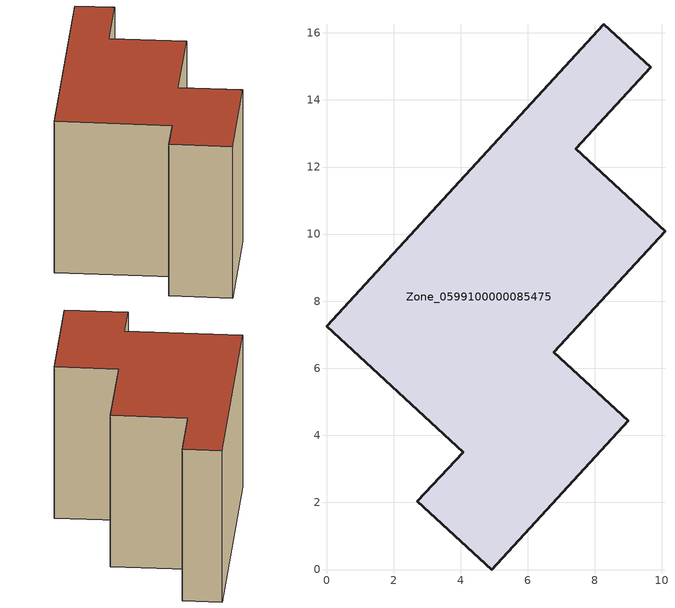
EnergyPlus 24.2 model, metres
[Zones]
Zone_0599100000085475
 floor ground (C_G): 2.71,2.03 4.07,3.5 0,7.25 8.27,16.25 9.66,14.97 7.43,12.54 10.09,10.08 6.77,6.47 8.99,4.43 4.92,0 z0
 wall outside (C_F): 4.07,3.5 2.71,2.03 4.92,0 8.99,4.43 6.77,6.47 10.09,10.08 7.43,12.54 9.66,14.97 8.27,16.25 0,7.25 4.07,3.5 z0:7.88
 roof outside (C_R): 8.27,16.25 0,7.25 4.07,3.5 2.71,2.03 4.92,0 8.99,4.43 6.77,6.47 10.09,10.08 7.43,12.54 9.66,14.97 z7.88
[BUILDING]
Pand.0599100000085475: North Axis=0; Terrain=City; Loads Convergence Tolerance Value=0.04; Temperature Convergence Tolerance Value=0.4; Solar Distribution=FullExterior; Maximum Number of Warmup Days=25; Minimum Number of Warmup Days=1
[Site:Location]
Rotterdam.The.Hague.AP_ZH_NLD Design_Conditions: Latitude=51.96; Longitude=4.45; Time Zone=1; Elevation=-4.5
[SITE:GROUNDTEMPERATURE:BUILDINGSURFACE]
18, 18, 18, 18, 18, 18, 18, 18, 18, 18, 18, 18
[MATERIAL] Thermal Absorptance=0.9; Solar Absorptance=0.7; Visible Absorptance=0.7
Name | Roughness | Thickness | Conductivity | Density | Specific Heat
G.TC.1975-1991 | MediumSmooth | 0.15 | 0.288461 | 540 | 1210
F.TC.1975-1991 | Rough | 0.3 | 0.230769 | 1920 | 840
R.TC.1975-1991 | MediumRough | 0.2 | 0.153846 | 1500 | 1000
[CONSTRUCTION]
C_G: G.TC.1975-1991
C_F: F.TC.1975-1991
C_R: R.TC.1975-1991
[ZONE]
Zone_0599100000085475: Type=1; Multiplier=1; Ceiling Height=Autocalculate; Volume=Autocalculate; Floor Area=autocalculate; Part of Total Floor Area=Yes
[ZONEINFILTRATION:DESIGNFLOWRATE]
Infil_Zone_0599100000085475: Zone or ZoneList or Space or SpaceList=Zone_0599100000085475; Schedule=AlwaysOn; Design Flow Rate Calculation Method=Flow/Area; Flow Rate per Floor Area=0.003; Constant Term Coefficient=1; Temperature Term Coefficient=0; Velocity Term Coefficient=0; Velocity Squared Term Coefficient=0
[HVACTEMPLATE:ZONE:IDEALLOADSAIRSYSTEM]
Zone_0599100000085475: Maximum Heating Supply Air Temperature=50; Minimum Cooling Supply Air Temperature=13; Maximum Heating Supply Air Humidity Ratio=0.0156; Minimum Cooling Supply Air Humidity Ratio=0.0077; Heating Limit=NoLimit; Cooling Limit=NoLimit; Dehumidification Control Type=ConstantSensibleHeatRatio; Cooling Sensible Heat Ratio=0.7; Dehumidification Setpoint=60; Humidification Control Type=None; Humidification Setpoint=30; Outdoor Air Method=None; Outdoor Air Flow Rate per Person=0.00944; Outdoor Air Flow Rate per Zone Floor Area=0; Outdoor Air Flow Rate per Zone=0; Demand Controlled Ventilation Type=None; Outdoor Air Economizer Type=NoEconomizer; Heat Recovery Type=None; Sensible Heat Recovery Effectiveness=0.7; Latent Heat Recovery Effectiveness=0.65
[ZONECONTROL:THERMOSTAT]
ThermostatControl_Zone_0599100000085475: Zone or ZoneList=Zone_0599100000085475; Control Type Schedule=DualSetpointControlType; Control 1=Thermostat_Zone_0599100000085475; Temperature Difference Between Cutout And Setpoint=0
[THERMOSTATSETPOINT:DUALSETPOINT]
Thermostat_Zone_0599100000085475: Heating Setpoint Temperature Schedule=HeatingSetpoint_Zone_0599100000085475; Cooling Setpoint Temperature Schedule=CoolingSetpoint_Zone_0599100000085475
[SCHEDULE:COMPACT]
HeatingSetpoint_Zone_0599100000085475: Through: 12/31, For: AllDays, Until: 24:00, 21
CoolingSetpoint_Zone_0599100000085475: Through: 12/31, For: AllDays, Until: 24:00, 24
DualSetpointControlType: Through: 12/31, For: AllDays, Until: 24:00, 4
AlwaysOn: Through: 12/31, For: AllDays, Until: 24:00, 1
